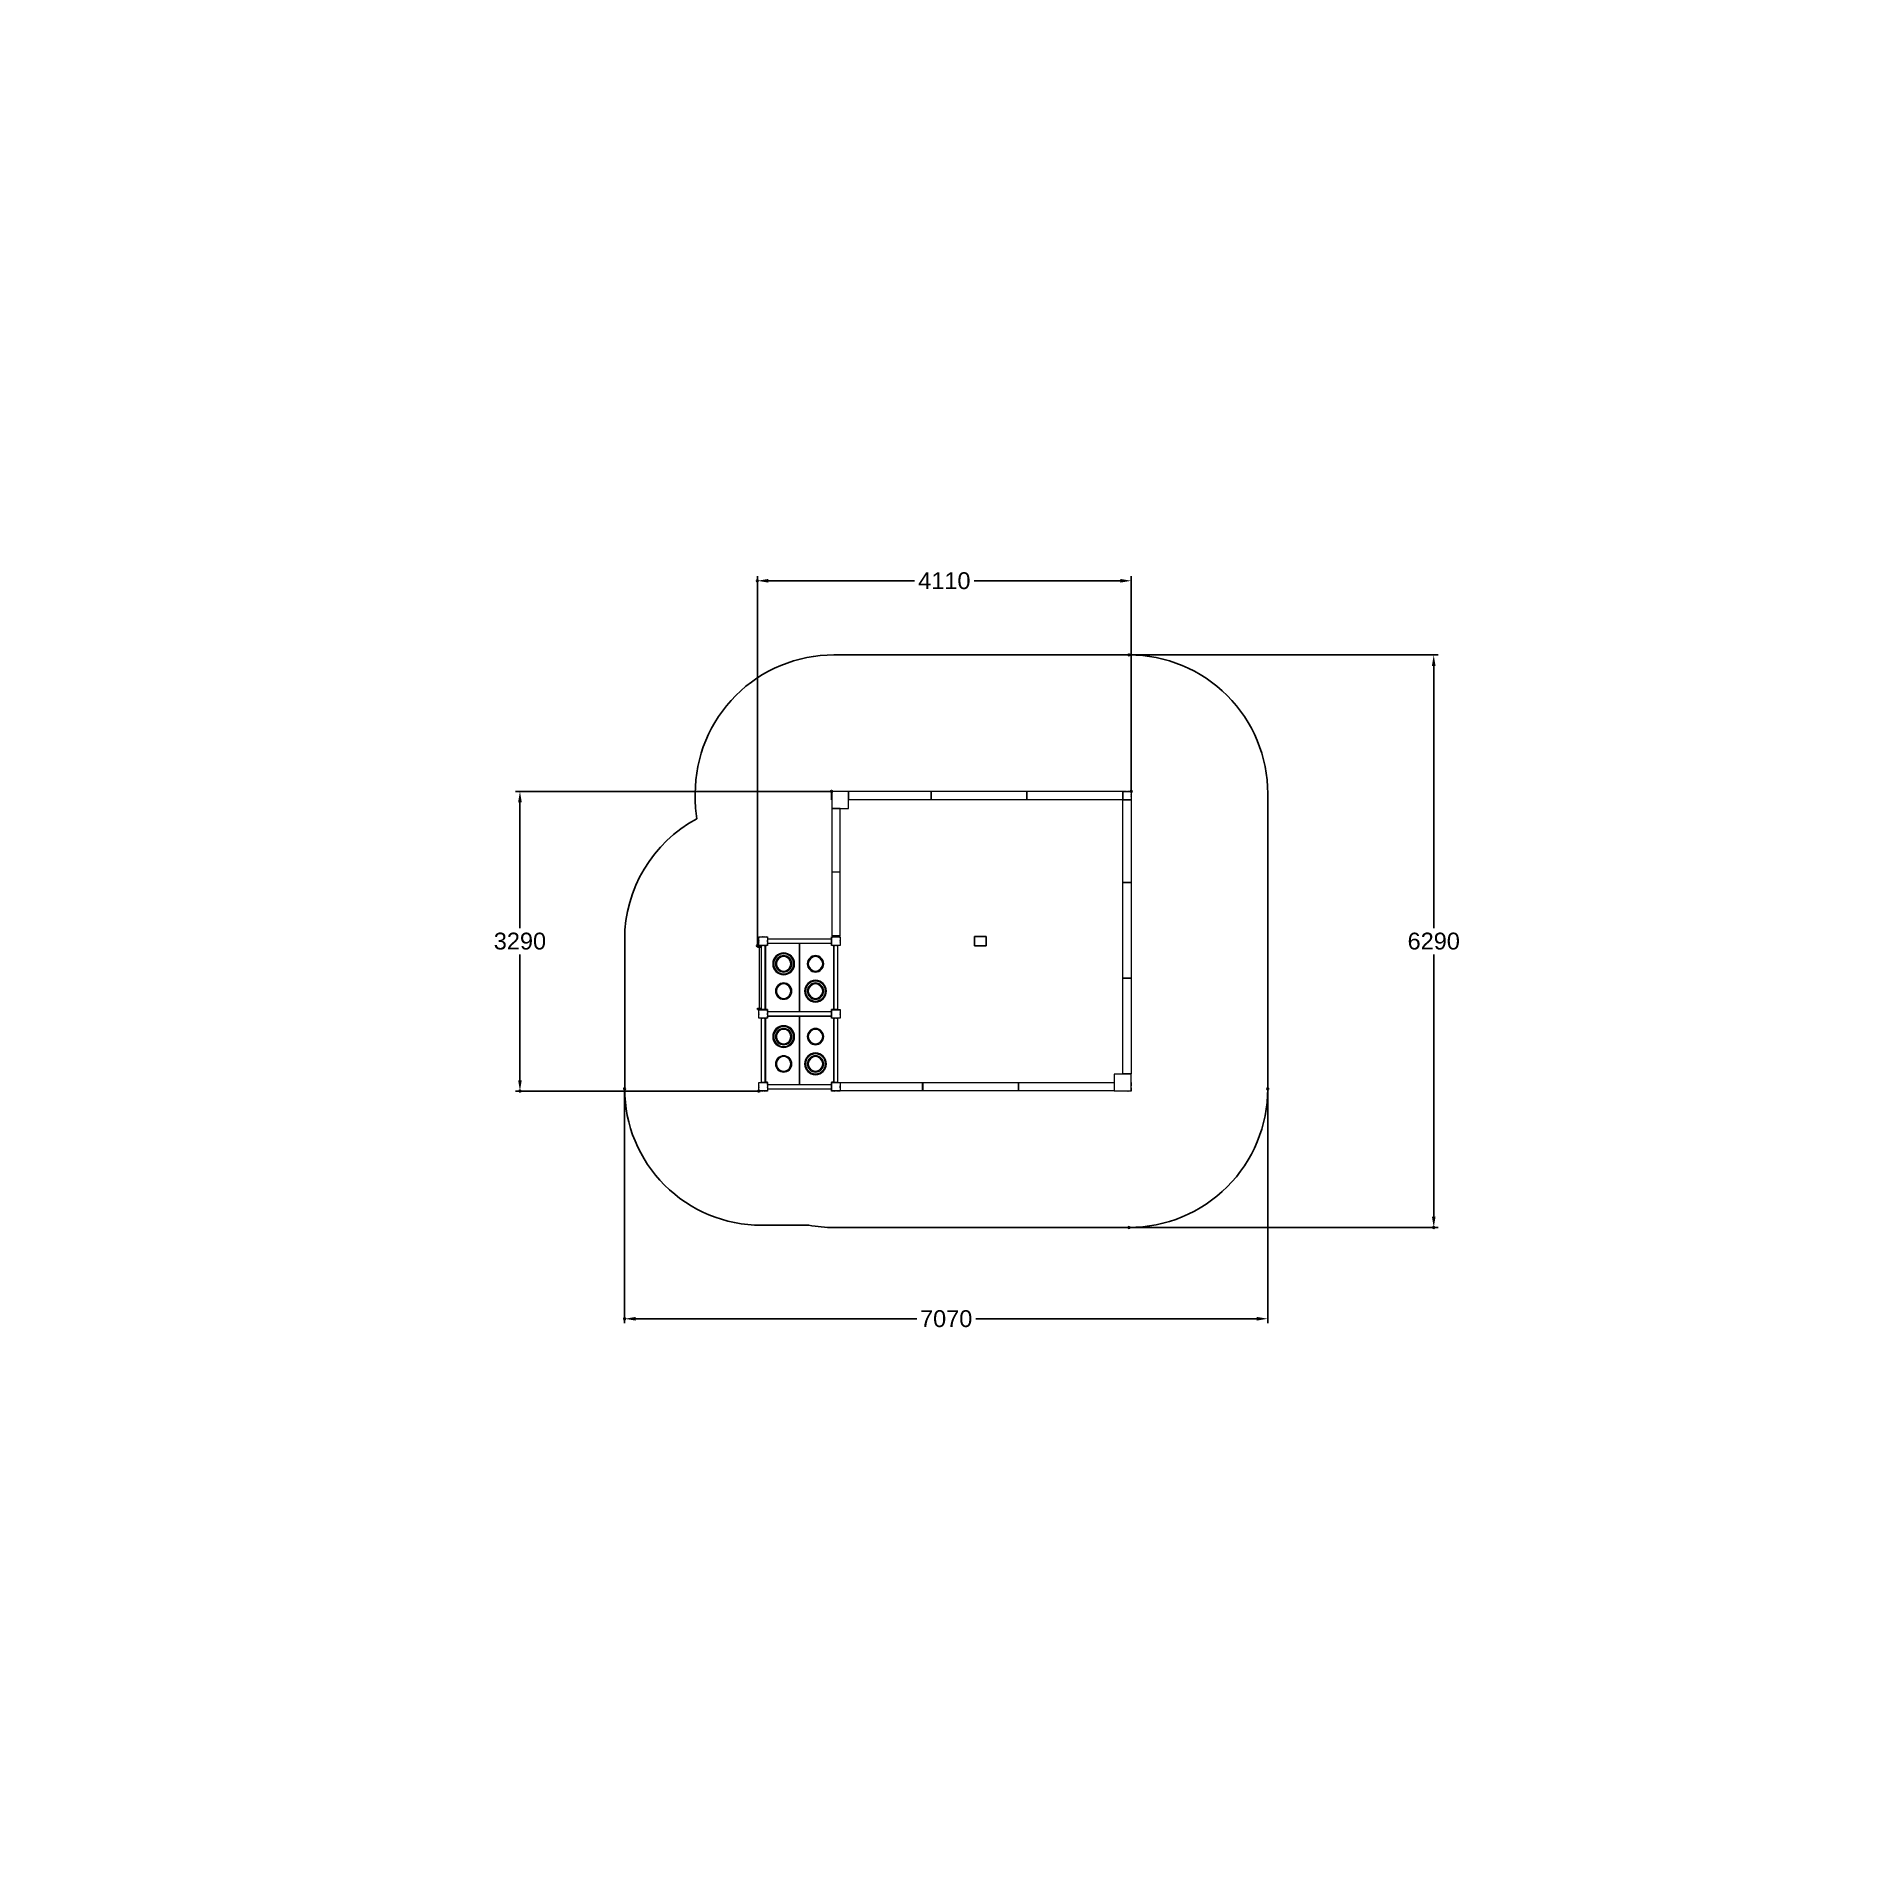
# Model space of a CAD drawing. Extents: x -10000 to 10000, y -10000 to 10000.
import ezdxf

# ---------------------------------------------------------------- set-up
doc = ezdxf.new("R2010")
doc.units = 0
doc.header["$LTSCALE"] = 5
doc.header["$PDMODE"] = 33
doc.header["$PDSIZE"] = 20
for name, color, linetype in [('PRODUCT', 3, 'CONTINUOUS'), ('REFERENCE', 9, 'CONTINUOUS'), ('REVIEW_REQUIRED', 30, 'CONTINUOUS'), ('SAFETY_ZONE', 1, 'CONTINUOUS')]:
    doc.layers.add(name, color=color, linetype=linetype)
doc.styles.add('LG1', font='arial.ttf', dxfattribs={"height": 185})
doc.dimstyles.new('LG_DIM', dxfattribs={"dimtxt": 185, "dimasz": 120, "dimexe": 50, "dimexo": 1, "dimgap": 50, "dimtad": 1, "dimdec": 0, "dimrnd": 10, "dimtxsty": 'LG1', "dimcen": 2.5, "dimclrt": 4, "dimadec": 4, "dimazin": 3, "dimtfac": 1, "dimtdec": 0, "dimtmove": 0, "dimatfit": 3, "dimarcsym": 0})

# ---------------------------------------------------------------- blocks, each defined once
blk = doc.blocks.new('*D4')
at = {"layer": 'REFERENCE', "color": 0}
for p in [(-2074, 4015), (2037, 1700), (-2074, 3)]:
    blk.add_point(p, dxfattribs=at)
at = {"layer": 'REVIEW_REQUIRED', "color": 0, "lineweight": -2, "ltscale": 0.2}
for p, q in [((-2074, 4), (-2074, 4065)), ((-1954, 4015), (-348, 4015)), ((1917, 4015), (311, 4015)), ((2037, 1701), (2037, 4065))]:
    blk.add_line(p, q, dxfattribs=at)
at = {"layer": 'REVIEW_REQUIRED', "color": 0}
for points in [[(-1954, 4035), (-1954, 3995), (-2074, 4015)], [(1917, 3995), (1917, 4035), (2037, 4015)]]:
    blk.add_solid(points, dxfattribs=at)
at = {"layer": 'REVIEW_REQUIRED', "color": 4, "insert": (-18, 4015), "char_height": 185, "attachment_point": 5, "style": 'LG1'}
blk.add_mtext('\\A1;4110', dxfattribs=at)
blk = doc.blocks.new('*D5')
at = {"layer": 'REFERENCE', "color": 0}
for p in [(-1258, 1700), (-4684, -1595), (-2058, -1595)]:
    blk.add_point(p, dxfattribs=at)
at = {"layer": 'REVIEW_REQUIRED', "color": 0, "lineweight": -2}
for p, q in [((-1259, 1700), (-4734, 1700)), ((-4684, 1580), (-4684, 197)), ((-4684, -1475), (-4684, -92)), ((-2059, -1595), (-4734, -1595))]:
    blk.add_line(p, q, dxfattribs=at)
at = {"layer": 'REVIEW_REQUIRED', "color": 0}
for points in [[(-4664, 1580), (-4704, 1580), (-4684, 1700)], [(-4704, -1475), (-4664, -1475), (-4684, -1595)]]:
    blk.add_solid(points, dxfattribs=at)
at = {"layer": 'REVIEW_REQUIRED', "color": 4, "insert": (-4684, 53), "char_height": 185, "attachment_point": 5, "style": 'LG1'}
blk.add_mtext('\\A1;3290', dxfattribs=at)
blk = doc.blocks.new('*D6')
at = {"layer": 'REFERENCE', "color": 0}
for p in [(2012, 3200), (2012, -3095), (5362, -3095)]:
    blk.add_point(p, dxfattribs=at)
at = {"layer": 'REVIEW_REQUIRED', "color": 0, "lineweight": -2}
for p, q in [((2013, 3200), (5412, 3200)), ((5362, 3080), (5362, 197)), ((5362, -2975), (5362, -92)), ((2013, -3095), (5412, -3095))]:
    blk.add_line(p, q, dxfattribs=at)
at = {"layer": 'REVIEW_REQUIRED', "color": 0}
for points in [[(5382, 3080), (5342, 3080), (5362, 3200)], [(5342, -2975), (5382, -2975), (5362, -3095)]]:
    blk.add_solid(points, dxfattribs=at)
at = {"layer": 'REVIEW_REQUIRED', "color": 4, "insert": (5362, 53), "char_height": 185, "attachment_point": 5, "style": 'LG1'}
blk.add_mtext('\\A1;6290', dxfattribs=at)
blk = doc.blocks.new('*D7')
at = {"layer": 'REFERENCE', "color": 0}
for p in [(-3533, -1569), (3537, -1570), (-3533, -4098)]:
    blk.add_point(p, dxfattribs=at)
at = {"layer": 'REVIEW_REQUIRED', "color": 0, "lineweight": -2}
for p, q in [((-3533, -1570), (-3533, -4148)), ((3537, -1571), (3537, -4148)), ((-3413, -4098), (-322, -4098)), ((3417, -4098), (327, -4098))]:
    blk.add_line(p, q, dxfattribs=at)
at = {"layer": 'REVIEW_REQUIRED', "color": 0}
for points in [[(-3413, -4078), (-3413, -4118), (-3533, -4098)], [(3417, -4118), (3417, -4078), (3537, -4098)]]:
    blk.add_solid(points, dxfattribs=at)
at = {"layer": 'REVIEW_REQUIRED', "color": 4, "insert": (2, -4098), "char_height": 185, "attachment_point": 5, "style": 'LG1'}
blk.add_mtext('\\A1;7070', dxfattribs=at)

msp = doc.modelspace()

# ---------------------------------------------------------------- linework, layer by layer
at = {"layer": 'PRODUCT', "color": 40, "linetype": 'Continuous', "lineweight": 0}
for p, q in [((-1259.6, 1685.4, 0), (-1259.6, 1620.4, 0)), ((-1257.6, 1685.4, 0), (-1259.6, 1685.4, 0)), ((-1257.6, 1620.4, 0), (-1259.6, 1620.4, 0)), ((-1257.6, 1663.9, 0), (-1257.6, 1700.4, 0)), ((-1257.6, 1700.4, 0), (-1221.1, 1700.4, 0)), ((-1257.6, 1641.9, 0), (-1257.6, 1663.9, 0)), ((-1257.6, 1605.4, 0), (-1257.6, 1641.9, 0)), ((-1256.6, 1605.4, 0), (-1257.6, 1605.4, 0)), ((-1256.6, 1691.4, 0), (-1256.6, 1516.4, 0)), ((-1073.6, 1699.4, 0), (-1248.6, 1699.4, 0)), ((-1199.1, 1700.4, 0), (-1162.6, 1700.4, 0)), ((-1162.6, 1700.4, 0), (-1162.6, 1699.4, 0)), ((-1070.6, 1516.4, 0), (-1070.6, 1696.4, 0)), ((-1069.6, 1675.4, 0), (-1070.6, 1675.4, 0)), ((-1070.6, 1630.4, 0), (-1069.6, 1630.4, 0)), ((-1069.6, 1607.4, 0), (-1069.6, 1700.4, 0)), ((-1069.6, 1700.4, 0), (-163.1, 1700.4, 0)), ((-163.1, 1607.4, 0), (-1069.6, 1607.4, 0)), ((-163.6, 1700.4, 0), (889.4, 1700.4, 0)), ((-163.6, 1607.4, 0), (-163.6, 1700.4, 0)), ((889.4, 1607.4, 0), (-163.6, 1607.4, 0)), ((-163.1, 1700.4, 0), (-163.1, 1607.4, 0)), ((889.4, 1700.4, 0), (889.4, 1607.4, 0)), ((889.4, 1700.4, 0), (1942.4, 1700.4, 0)), ((889.4, 1607.4, 0), (889.4, 1700.4, 0)), ((1942.4, 1607.4, 0), (889.4, 1607.4, 0)), ((1942.4, 1700.4, 0), (1978.9, 1700.4, 0)), ((1942.4, 1700.4, 0), (1942.4, 1607.4, 0)), ((1942.4, 1605.4, 0), (1942.4, 1607.4, 0)), ((1943.4, 1605.4, 0), (1942.4, 1605.4, 0)), ((1943.4, 1614.4, 0), (1943.4, 1691.4, 0)), ((1943.4, 1605.4, 0), (2036.4, 1605.4, 0)), ((1943.4, 698.9, 0), (1943.4, 1605.4, 0)), ((1951.4, 1699.4, 0), (2028.4, 1699.4, 0)), ((2028.4, 1606.4, 0), (1951.4, 1606.4, 0)), ((2000.9, 1700.4, 0), (2037.4, 1700.4, 0)), ((2036.4, 1691.4, 0), (2036.4, 1614.4, 0)), ((2037.4, 1605.4, 0), (2036.4, 1605.4, 0)), ((2036.4, 1605.4, 0), (2036.4, 698.9, 0)), ((2037.4, 1700.4, 0), (2037.4, 1663.9, 0)), ((2037.4, 1641.9, 0), (2037.4, 1605.4, 0)), ((-1163.6, 1512.9, 0), (-1256.6, 1512.9, 0)), ((-1256.6, 1512.9, 0), (-1256.6, 812.9, 0)), ((-1253.6, 1513.4, 0), (-1073.6, 1513.4, 0)), ((-1232.6, 1513.4, 0), (-1232.6, 1512.9, 0)), ((-1187.6, 1512.9, 0), (-1187.6, 1513.4, 0)), ((-1163.6, 812.9, 0), (-1163.6, 1512.9, 0)), ((-1163.6, 812.9, 0), (-1256.6, 812.9, 0)), ((-1256.6, 812.9, 0), (-1256.6, 112.9, 0)), ((-1163.6, 812.9, 0), (-1256.6, 812.9, 0)), ((-1163.6, 112.9, 0), (-1163.6, 812.9, 0)), ((1943.4, -353.6, 0), (1943.4, 699.4, 0)), ((1943.4, 699.4, 0), (2036.4, 699.4, 0)), ((2036.4, 698.9, 0), (1943.4, 698.9, 0)), ((2036.4, 699.4, 0), (2036.4, -353.6, 0)), ((-2074.1, -12.1, 0), (-2074.1, 2.9, 0)), ((-2074.1, 2.9, 0), (-2032.6, 2.9, 0)), ((-2057.6, 63.9, 0), (-2057.6, 100.4, 0)), ((-2057.6, 100.4, 0), (-2021.1, 100.4, 0)), ((-2057.6, 5.4, 0), (-2057.6, 41.9, 0)), ((-2021.1, 5.4, 0), (-2057.6, 5.4, 0)), ((-2056.6, 14.4, 0), (-2056.6, 91.4, 0)), ((-2048.6, 99.4, 0), (-1971.6, 99.4, 0)), ((-1971.6, 6.4, 0), (-2048.6, 6.4, 0)), ((-2032.6, 4.9, 0), (-2032.6, -699.1, 0)), ((-1987.6, 4.9, 0), (-2032.6, 4.9, 0)), ((-1999.1, 100.4, 0), (-1962.6, 100.4, 0)), ((-1962.6, 5.4, 0), (-1999.1, 5.4, 0)), ((-1987.6, -699.1, 0), (-1987.6, 4.9, 0)), ((-1987.6, 2.9, 0), (-1984.7, 2.9, 0)), ((-1984.7, 5.4, 0), (-1984.7, -698.1, 0)), ((-1963.6, 91.4, 0), (-1963.6, 14.4, 0)), ((-1962.6, 100.4, 0), (-1962.6, 63.9, 0)), ((-1962.1, 75.4, 0), (-1962.6, 75.4, 0)), ((-1962.6, 41.9, 0), (-1962.6, 63.9, 0)), ((-1962.6, 41.9, 0), (-1962.6, 5.4, 0)), ((-1962.6, 30.4, 0), (-1962.1, 30.4, 0)), ((-1962.6, 5.9, 0), (-1961.7, 5.9, 0)), ((-1258.1, 75.4, 0), (-1962.1, 75.4, 0)), ((-1962.1, 75.4, 0), (-1962.1, 30.4, 0)), ((-1962.1, 30.4, 0), (-1258.1, 30.4, 0)), ((-1961.7, 5.9, 0), (-1961.7, 28.9, 0)), ((-1609.7, 28.9, 0), (-1961.7, 28.9, 0)), ((-1935.1, 28.9, 0), (-1935.1, 30.4, 0)), ((-1609.7, 28.9, 0), (-1609.7, -721.1, 0)), ((-1257.7, 28.9, 0), (-1609.7, 28.9, 0)), ((-1609.7, -721.1, 0), (-1609.7, 28.9, 0)), ((-1285.1, 30.4, 0), (-1285.1, 28.9, 0)), ((-1258.1, 30.4, 0), (-1258.1, 75.4, 0)), ((-1257.7, 28.9, 0), (-1257.7, 5.9, 0)), ((-1257.7, 5.9, 0), (-1257.6, 5.9, 0)), ((-1257.6, 63.9, 0), (-1257.6, 100.4, 0)), ((-1257.6, 100.4, 0), (-1221.1, 100.4, 0)), ((-1257.6, 5.4, 0), (-1257.6, 41.9, 0)), ((-1221.1, 5.4, 0), (-1257.6, 5.4, 0)), ((-1163.6, 112.9, 0), (-1256.6, 112.9, 0)), ((-1256.6, 14.4, 0), (-1256.6, 91.4, 0)), ((-1248.6, 99.4, 0), (-1171.6, 99.4, 0)), ((-1171.6, 6.4, 0), (-1248.6, 6.4, 0)), ((-1234.7, -698.1, 0), (-1234.7, 5.4, 0)), ((-1232.6, 112.9, 0), (-1232.6, 100.4, 0)), ((-1232.6, 4.9, 0), (-1232.6, -699.1, 0)), ((-1187.6, 4.9, 0), (-1232.6, 4.9, 0)), ((-1199.1, 100.4, 0), (-1221.1, 100.4, 0)), ((-1199.1, 100.4, 0), (-1162.6, 100.4, 0)), ((-1162.6, 5.4, 0), (-1199.1, 5.4, 0)), ((-1187.6, 100.4, 0), (-1187.6, 112.9, 0)), ((-1187.6, -699.1, 0), (-1187.6, 4.9, 0)), ((-1163.6, 91.4, 0), (-1163.6, 14.4, 0)), ((-1162.6, 100.4, 0), (-1162.6, 63.9, 0)), ((-1162.6, 41.9, 0), (-1162.6, 5.4, 0)), ((-2074.1, -12.1, 0), (-2032.6, -12.1, 0)), ((-2053.6, -12.1, 0), (-2053.6, -682.1, 0)), ((-2033.6, -12.1, 0), (-2033.6, -682.1, 0)), ((-1987.6, -12.1, 0), (-1984.7, -12.1, 0)), ((-1987.6, -22.1, 0), (-1984.7, -22.1, 0)), ((-1234.7, -22.1, 0), (-1232.6, -22.1, 0)), ((2036.4, -353.6, 0), (1943.4, -353.6, 0)), ((1943.4, -1406.6, 0), (1943.4, -353.6, 0)), ((1943.4, -353.6, 0), (2036.4, -353.6, 0)), ((2036.4, -353.6, 0), (2036.4, -1406.6, 0)), ((-2074.1, -697.1, 0), (-2074.1, -682.1, 0)), ((-2074.1, -682.1, 0), (-2032.6, -682.1, 0)), ((-2074.1, -697.1, 0), (-2032.6, -697.1, 0)), ((-2057.6, -736.1, 0), (-2057.6, -699.6, 0)), ((-2057.6, -699.6, 0), (-2021.1, -699.6, 0)), ((-2057.6, -794.6, 0), (-2057.6, -758.1, 0)), ((-2021.1, -794.6, 0), (-2057.6, -794.6, 0)), ((-2056.6, -785.6, 0), (-2056.6, -708.6, 0)), ((-2048.6, -700.6, 0), (-1971.6, -700.6, 0)), ((-1971.6, -793.6, 0), (-2048.6, -793.6, 0)), ((-2032.6, -699.1, 0), (-2032.6, -699.6, 0)), ((-2032.6, -699.1, 0), (-1987.6, -699.1, 0)), ((-2032.6, -795.1, 0), (-2032.6, -1499.1, 0)), ((-1987.6, -795.1, 0), (-2032.6, -795.1, 0)), ((-1999.1, -699.6, 0), (-2021.1, -699.6, 0)), ((-1999.1, -699.6, 0), (-1962.6, -699.6, 0)), ((-1962.6, -794.6, 0), (-1999.1, -794.6, 0)), ((-1984.7, -672.1, 0), (-1987.6, -672.1, 0)), ((-1987.6, -682.1, 0), (-1984.7, -682.1, 0)), ((-1987.6, -697.1, 0), (-1984.7, -697.1, 0)), ((-1987.6, -699.6, 0), (-1987.6, -699.1, 0)), ((-1987.6, -1499.1, 0), (-1987.6, -795.1, 0)), ((-1961.7, -698.1, 0), (-1984.7, -698.1, 0)), ((-1984.7, -794.6, 0), (-1984.7, -1498.1, 0)), ((-1963.6, -708.6, 0), (-1963.6, -785.6, 0)), ((-1962.6, -699.6, 0), (-1962.6, -736.1, 0)), ((-1962.1, -724.6, 0), (-1962.6, -724.6, 0)), ((-1962.6, -758.1, 0), (-1962.6, -736.1, 0)), ((-1962.6, -758.1, 0), (-1962.6, -794.6, 0)), ((-1962.6, -769.6, 0), (-1962.1, -769.6, 0)), ((-1962.6, -794.1, 0), (-1961.7, -794.1, 0)), ((-1258.1, -724.6, 0), (-1962.1, -724.6, 0)), ((-1962.1, -724.6, 0), (-1962.1, -769.6, 0)), ((-1962.1, -769.6, 0), (-1258.1, -769.6, 0)), ((-1961.7, -721.1, 0), (-1961.7, -698.1, 0)), ((-1961.7, -721.1, 0), (-1609.7, -721.1, 0)), ((-1961.7, -794.1, 0), (-1961.7, -771.1, 0)), ((-1609.7, -771.1, 0), (-1961.7, -771.1, 0)), ((-1935.1, -721.1, 0), (-1935.1, -724.6, 0)), ((-1935.1, -771.1, 0), (-1935.1, -769.6, 0)), ((-1609.7, -721.1, 0), (-1257.7, -721.1, 0)), ((-1609.7, -771.1, 0), (-1609.7, -1521.1, 0)), ((-1257.7, -771.1, 0), (-1609.7, -771.1, 0)), ((-1609.7, -1521.1, 0), (-1609.7, -771.1, 0)), ((-1285.1, -721.1, 0), (-1285.1, -724.6, 0)), ((-1285.1, -769.6, 0), (-1285.1, -771.1, 0)), ((-1258.1, -769.6, 0), (-1258.1, -724.6, 0)), ((-1234.7, -698.1, 0), (-1257.7, -698.1, 0)), ((-1257.7, -698.1, 0), (-1257.7, -721.1, 0)), ((-1257.7, -771.1, 0), (-1257.7, -794.1, 0)), ((-1257.7, -794.1, 0), (-1257.6, -794.1, 0)), ((-1257.6, -736.1, 0), (-1257.6, -699.6, 0)), ((-1257.6, -699.6, 0), (-1221.1, -699.6, 0)), ((-1257.6, -794.6, 0), (-1257.6, -758.1, 0)), ((-1221.1, -794.6, 0), (-1257.6, -794.6, 0)), ((-1256.6, -785.6, 0), (-1256.6, -708.6, 0)), ((-1248.6, -700.6, 0), (-1171.6, -700.6, 0)), ((-1171.6, -793.6, 0), (-1248.6, -793.6, 0)), ((-1234.7, -672.1, 0), (-1232.6, -672.1, 0)), ((-1234.7, -1498.1, 0), (-1234.7, -794.6, 0)), ((-1232.6, -699.1, 0), (-1232.6, -699.6, 0)), ((-1232.6, -699.1, 0), (-1187.6, -699.1, 0)), ((-1232.6, -795.1, 0), (-1232.6, -1499.1, 0)), ((-1187.6, -795.1, 0), (-1232.6, -795.1, 0)), ((-1199.1, -699.6, 0), (-1221.1, -699.6, 0)), ((-1199.1, -699.6, 0), (-1162.6, -699.6, 0)), ((-1162.6, -794.6, 0), (-1199.1, -794.6, 0)), ((-1187.6, -699.6, 0), (-1187.6, -699.1, 0)), ((-1187.6, -1499.1, 0), (-1187.6, -795.1, 0)), ((-1163.6, -708.6, 0), (-1163.6, -785.6, 0)), ((-1162.6, -699.6, 0), (-1162.6, -736.1, 0)), ((-1162.6, -758.1, 0), (-1162.6, -794.6, 0)), ((-1987.6, -822.1, 0), (-1984.7, -822.1, 0)), ((-1234.7, -822.1, 0), (-1232.6, -822.1, 0)), ((-2057.6, -1536.1, 0), (-2057.6, -1499.6, 0)), ((-2057.6, -1499.6, 0), (-2021.1, -1499.6, 0)), ((-2057.6, -1594.6, 0), (-2057.6, -1558.1, 0)), ((-2021.1, -1594.6, 0), (-2057.6, -1594.6, 0)), ((-2056.6, -1585.6, 0), (-2056.6, -1508.6, 0)), ((-2048.6, -1500.6, 0), (-1971.6, -1500.6, 0)), ((-1971.6, -1593.6, 0), (-2048.6, -1593.6, 0)), ((-2032.6, -1499.1, 0), (-2032.6, -1499.6, 0)), ((-2032.6, -1499.1, 0), (-1987.6, -1499.1, 0)), ((-1999.1, -1499.6, 0), (-2021.1, -1499.6, 0)), ((-1999.1, -1499.6, 0), (-1962.6, -1499.6, 0)), ((-1962.6, -1594.6, 0), (-1999.1, -1594.6, 0)), ((-1984.7, -1472.1, 0), (-1987.6, -1472.1, 0)), ((-1987.6, -1499.6, 0), (-1987.6, -1499.1, 0)), ((-1961.7, -1498.1, 0), (-1984.7, -1498.1, 0)), ((-1963.6, -1508.6, 0), (-1963.6, -1585.6, 0)), ((-1962.6, -1499.6, 0), (-1962.6, -1536.1, 0)), ((-1962.6, -1558.1, 0), (-1962.6, -1594.6, 0)), ((-1258.1, -1524.6, 0), (-1962.1, -1524.6, 0)), ((-1962.1, -1524.6, 0), (-1962.1, -1569.6, 0)), ((-1962.1, -1569.6, 0), (-1258.1, -1569.6, 0)), ((-1961.7, -1521.1, 0), (-1961.7, -1498.1, 0)), ((-1961.7, -1521.1, 0), (-1609.7, -1521.1, 0)), ((-1935.1, -1521.1, 0), (-1935.1, -1524.6, 0)), ((-1609.7, -1521.1, 0), (-1257.7, -1521.1, 0)), ((-1285.1, -1521.1, 0), (-1285.1, -1524.6, 0)), ((-1258.1, -1569.6, 0), (-1258.1, -1524.6, 0)), ((-1234.7, -1498.1, 0), (-1257.7, -1498.1, 0)), ((-1257.7, -1498.1, 0), (-1257.7, -1521.1, 0)), ((-1257.6, -1536.1, 0), (-1257.6, -1499.6, 0)), ((-1257.6, -1499.6, 0), (-1221.1, -1499.6, 0)), ((-1257.6, -1594.6, 0), (-1257.6, -1558.1, 0)), ((-1221.1, -1594.6, 0), (-1257.6, -1594.6, 0)), ((-1256.6, -1585.6, 0), (-1256.6, -1508.6, 0)), ((-1248.6, -1500.6, 0), (-1171.6, -1500.6, 0)), ((-1171.6, -1593.6, 0), (-1248.6, -1593.6, 0)), ((-1234.7, -1472.1, 0), (-1232.6, -1472.1, 0)), ((-1232.6, -1499.1, 0), (-1232.6, -1499.6, 0)), ((-1232.6, -1499.1, 0), (-1187.6, -1499.1, 0)), ((-1199.1, -1499.6, 0), (-1221.1, -1499.6, 0)), ((-1199.1, -1499.6, 0), (-1162.6, -1499.6, 0)), ((-1162.6, -1594.6, 0), (-1199.1, -1594.6, 0)), ((-1187.6, -1499.6, 0), (-1187.6, -1499.1, 0)), ((-1163.6, -1508.6, 0), (-1163.6, -1585.6, 0)), ((-1162.6, -1499.6, 0), (-1162.6, -1536.1, 0)), ((-1162.6, -1500.6, 0), (-256.1, -1500.6, 0)), ((-1162.6, -1558.1, 0), (-1162.6, -1536.1, 0)), ((-1162.6, -1558.1, 0), (-1162.6, -1594.6, 0)), ((-256.1, -1593.6, 0), (-1162.6, -1593.6, 0)), ((-256.6, -1500.6, 0), (796.4, -1500.6, 0)), ((-256.6, -1593.6, 0), (-256.6, -1500.6, 0)), ((796.4, -1593.6, 0), (-256.6, -1593.6, 0)), ((-256.1, -1500.6, 0), (-256.1, -1593.6, 0)), ((796.4, -1500.6, 0), (796.4, -1593.6, 0)), ((796.4, -1500.6, 0), (1849.4, -1500.6, 0)), ((796.4, -1593.6, 0), (796.4, -1500.6, 0)), ((1849.4, -1593.6, 0), (796.4, -1593.6, 0)), ((1849.4, -1500.6, 0), (1849.4, -1593.6, 0)), ((1850.4, -1524.6, 0), (1849.4, -1524.6, 0)), ((1849.4, -1569.6, 0), (1850.4, -1569.6, 0)), ((1850.4, -1410.6, 0), (1850.4, -1590.6, 0)), ((2033.4, -1407.6, 0), (1853.4, -1407.6, 0)), ((1853.4, -1593.6, 0), (2028.4, -1593.6, 0)), ((1942.4, -1594.6, 0), (1942.4, -1593.6, 0)), ((1978.9, -1594.6, 0), (1942.4, -1594.6, 0)), ((2036.4, -1406.6, 0), (1943.4, -1406.6, 0)), ((1967.4, -1406.6, 0), (1967.4, -1407.6, 0)), ((2037.4, -1594.6, 0), (2000.9, -1594.6, 0)), ((2012.4, -1407.6, 0), (2012.4, -1406.6, 0)), ((2036.4, -1585.6, 0), (2036.4, -1410.6, 0)), ((2036.4, -1499.6, 0), (2037.4, -1499.6, 0)), ((2037.4, -1499.6, 0), (2037.4, -1536.1, 0)), ((2037.4, -1558.1, 0), (2037.4, -1594.6, 0))]:
    msp.add_line(p, q, dxfattribs=at)
for centre, radius, start, end in [((-1249.6, 1663.9, 0), 8, 180, 208.95502), ((-1249.6, 1641.9, 0), 8, 151.04498, 180), ((-1248.6, 1691.4, 0), 8, 90, 180), ((-1221.1, 1692.4, 0), 8, 61.04498, 90), ((-1199.1, 1692.4, 0), 8, 90, 118.95502), ((-1073.6, 1696.4, 0), 3, 0, 90), ((1950.4, 1663.9, 0), 8, 180, 208.95502), ((1950.4, 1641.9, 0), 8, 151.04498, 180), ((1951.4, 1691.4, 0), 8, 90, 180), ((1951.4, 1614.4, 0), 8, 180, 270), ((1978.9, 1692.4, 0), 8, 61.04498, 90), ((1978.9, 1613.4, 0), 8, 270, 298.95502), ((2000.9, 1692.4, 0), 8, 90, 118.95502), ((2000.9, 1613.4, 0), 8, 241.04498, 270), ((2028.4, 1691.4, 0), 8, 0, 90), ((2028.4, 1614.4, 0), 8, 270, 0), ((2029.4, 1663.9, 0), 8, 331.04498, 0), ((2029.4, 1641.9, 0), 8, 0, 28.95502), ((-1253.6, 1516.4, 0), 3, 180, 270), ((-1073.6, 1516.4, 0), 3, 270, 0), ((-2049.6, 63.9, 0), 8, 180, 208.95502), ((-2049.6, 41.9, 0), 8, 151.04498, 180), ((-2048.6, 91.4, 0), 8, 90, 180), ((-2048.6, 14.4, 0), 8, 180, 270), ((-2021.1, 92.4, 0), 8, 61.04498, 90), ((-2021.1, 13.4, 0), 8, 270, 298.95502), ((-1999.1, 92.4, 0), 8, 90, 118.95502), ((-1999.1, 13.4, 0), 8, 241.04498, 270), ((-1971.6, 91.4, 0), 8, 0, 90), ((-1971.6, 14.4, 0), 8, 270, 0), ((-1970.6, 63.9, 0), 8, 331.04498, 0), ((-1970.6, 41.9, 0), 8, 0, 28.95502), ((-1249.6, 63.9, 0), 8, 180, 208.95502), ((-1249.6, 41.9, 0), 8, 151.04498, 180), ((-1248.6, 91.4, 0), 8, 90, 180), ((-1248.6, 14.4, 0), 8, 180, 270), ((-1221.1, 92.4, 0), 8, 61.04498, 90), ((-1221.1, 13.4, 0), 8, 270, 298.95502), ((-1199.1, 92.4, 0), 8, 90, 118.95502), ((-1199.1, 13.4, 0), 8, 241.04498, 270), ((-1171.6, 91.4, 0), 8, 0, 90), ((-1171.6, 14.4, 0), 8, 270, 0), ((-1170.6, 63.9, 0), 8, 331.04498, 0), ((-1170.6, 41.9, 0), 8, 0, 28.95502), ((-1784.7, -196.1, 0), 120, 0, 180), ((-1784.7, -196.1, 0), 120, 180, 0), ((-1784.7, -196.1, 0), 109.5, 0, 180), ((-1784.7, -196.1, 0), 109.5, 180, 0), ((-1784.7, -196.1, 0), 90, 0, 180), ((-1784.7, -196.1, 0), 90, 180, 0), ((-1784.7, -196.1, 0), 79.5, 0, 180), ((-1784.7, -196.1, 0), 79.5, 180, 0), ((-1434.7, -196.1, 0), 90, 0, 180), ((-1434.7, -196.1, 0), 90, 180, 0), ((-1434.7, -196.1, 0), 79.5, 0, 180), ((-1434.7, -196.1, 0), 79.5, 180, 0), ((-1434.7, -496.1, 0), 120, 0, 180), ((-1434.7, -496.1, 0), 109.5, 0, 180), ((-1784.7, -496.1, 0), 90, 0, 180), ((-1784.7, -496.1, 0), 90, 180, 0), ((-1784.7, -496.1, 0), 79.5, 0, 180), ((-1784.7, -496.1, 0), 79.5, 180, 0), ((-1434.7, -496.1, 0), 120, 180, 0), ((-1434.7, -496.1, 0), 109.5, 180, 0), ((-1434.7, -496.1, 0), 90, 0, 180), ((-1434.7, -496.1, 0), 90, 180, 0), ((-1434.7, -496.1, 0), 79.5, 0, 180), ((-1434.7, -496.1, 0), 79.5, 180, 0), ((-2049.6, -736.1, 0), 8, 180, 208.95502), ((-2049.6, -758.1, 0), 8, 151.04498, 180), ((-2048.6, -708.6, 0), 8, 90, 180), ((-2048.6, -785.6, 0), 8, 180, 270), ((-2021.1, -707.6, 0), 8, 61.04498, 90), ((-2021.1, -786.6, 0), 8, 270, 298.95502), ((-1999.1, -707.6, 0), 8, 90, 118.95502), ((-1999.1, -786.6, 0), 8, 241.04498, 270), ((-1971.6, -708.6, 0), 8, 0, 90), ((-1971.6, -785.6, 0), 8, 270, 0), ((-1970.6, -736.1, 0), 8, 331.04498, 0), ((-1970.6, -758.1, 0), 8, 0, 28.95502), ((-1249.6, -736.1, 0), 8, 180, 208.95502), ((-1249.6, -758.1, 0), 8, 151.04498, 180), ((-1248.6, -708.6, 0), 8, 90, 180), ((-1248.6, -785.6, 0), 8, 180, 270), ((-1221.1, -707.6, 0), 8, 61.04498, 90), ((-1221.1, -786.6, 0), 8, 270, 298.95502), ((-1199.1, -707.6, 0), 8, 90, 118.95502), ((-1199.1, -786.6, 0), 8, 241.04498, 270), ((-1171.6, -708.6, 0), 8, 0, 90), ((-1171.6, -785.6, 0), 8, 270, 0), ((-1170.6, -736.1, 0), 8, 331.04498, 0), ((-1170.6, -758.1, 0), 8, 0, 28.95502), ((-1784.7, -996.1, 0), 120, 0, 180), ((-1784.7, -996.1, 0), 120, 180, 0), ((-1784.7, -996.1, 0), 109.5, 0, 180), ((-1784.7, -996.1, 0), 109.5, 180, 0), ((-1784.7, -996.1, 0), 90, 0, 180), ((-1784.7, -996.1, 0), 90, 180, 0), ((-1784.7, -996.1, 0), 79.5, 0, 180), ((-1784.7, -996.1, 0), 79.5, 180, 0), ((-1434.7, -996.1, 0), 90, 0, 180), ((-1434.7, -996.1, 0), 90, 180, 0), ((-1434.7, -996.1, 0), 79.5, 0, 180), ((-1434.7, -996.1, 0), 79.5, 180, 0), ((-1434.7, -1296.1, 0), 120, 0, 180), ((-1434.7, -1296.1, 0), 109.5, 0, 180), ((-1784.7, -1296.1, 0), 90, 0, 180), ((-1784.7, -1296.1, 0), 90, 180, 0), ((-1784.7, -1296.1, 0), 79.5, 0, 180), ((-1784.7, -1296.1, 0), 79.5, 180, 0), ((-1434.7, -1296.1, 0), 120, 180, 0), ((-1434.7, -1296.1, 0), 109.5, 180, 0), ((-1434.7, -1296.1, 0), 90, 0, 180), ((-1434.7, -1296.1, 0), 90, 180, 0), ((-1434.7, -1296.1, 0), 79.5, 0, 180), ((-1434.7, -1296.1, 0), 79.5, 180, 0), ((-2049.6, -1536.1, 0), 8, 180, 208.95502), ((-2049.6, -1558.1, 0), 8, 151.04498, 180), ((-2048.6, -1508.6, 0), 8, 90, 180), ((-2048.6, -1585.6, 0), 8, 180, 270), ((-2021.1, -1507.6, 0), 8, 61.04498, 90), ((-2021.1, -1586.6, 0), 8, 270, 298.95502), ((-1999.1, -1507.6, 0), 8, 90, 118.95502), ((-1999.1, -1586.6, 0), 8, 241.04498, 270), ((-1971.6, -1508.6, 0), 8, 0, 90), ((-1971.6, -1585.6, 0), 8, 270, 0), ((-1970.6, -1536.1, 0), 8, 331.04498, 0), ((-1970.6, -1558.1, 0), 8, 0, 28.95502), ((-1249.6, -1536.1, 0), 8, 180, 208.95502), ((-1249.6, -1558.1, 0), 8, 151.04498, 180), ((-1248.6, -1508.6, 0), 8, 90, 180), ((-1248.6, -1585.6, 0), 8, 180, 270), ((-1221.1, -1507.6, 0), 8, 61.04498, 90), ((-1221.1, -1586.6, 0), 8, 270, 298.95502), ((-1199.1, -1507.6, 0), 8, 90, 118.95502), ((-1199.1, -1586.6, 0), 8, 241.04498, 270), ((-1171.6, -1508.6, 0), 8, 0, 90), ((-1171.6, -1585.6, 0), 8, 270, 0), ((-1170.6, -1536.1, 0), 8, 331.04498, 0), ((-1170.6, -1558.1, 0), 8, 0, 28.95502), ((1853.4, -1410.6, 0), 3, 90, 180), ((1853.4, -1590.6, 0), 3, 180, 270), ((1978.9, -1586.6, 0), 8, 270, 298.95502), ((2000.9, -1586.6, 0), 8, 241.04498, 270), ((2028.4, -1585.6, 0), 8, 270, 0), ((2033.4, -1410.6, 0), 3, 0, 90), ((2029.4, -1536.1, 0), 8, 331.04498, 0), ((2029.4, -1558.1, 0), 8, 0, 28.95502)]:
    msp.add_arc(centre, radius, start, end, dxfattribs=at)
at = {"layer": 'REVIEW_REQUIRED', "invisible_edges": 15}
for points in [[(-10000, -10000, -5), (10000, -10000, -5), (10000, 10000, -5), (-10000, 10000, -5)], [(10000, 10000, -5), (10000, 10000, -2000), (-10000, 10000, -2000), (-10000, 10000, -5)], [(-10000, 10000, -2000), (-10000, 10000, -5), (-10000, -10000, -5), (-10000, -10000, -2000)], [(10000, -10000, -2000), (10000, -10000, -5), (10000, 10000, -5), (10000, 10000, -2000)], [(-10000, -10000, -5), (-10000, -10000, -2000), (10000, -10000, -2000), (10000, -10000, -5)]]:
    msp.add_3dface(points, dxfattribs=at)
at = {"layer": 'SAFETY_ZONE', "color": 54, "elevation": 0}
for points in [[(-1232.6, 3200.4, 0.4142136), (-2757.6, 1675.4)], [(3537.4, 1675.4, 0.4142136), (2012.4, 3200.4)], [(-2757.6, 1630.4, 0.0382919), (-2739.8, 1397.9)], [(-2739.8, 1397.9, 0.2766158), (-3532.6, 74.4)], [(312.4, 74.4, 0.0051636), (312, 105.4)], [(-3532.6, -1568.6, 0.4142136), (-2031.6, -3069.6)], [(2012.4, -3094.6, 0.4142136), (3537.4, -1569.6)], [(-1507.6, -3069.6, 0.045361), (-1232.6, -3094.6)]]:
    msp.add_lwpolyline(points, format="xyb", dxfattribs=at)
for points in [[(2012.4, 3200.4), (-1232.6, 3200.4)], [(-2757.6, 1675.4), (-2757.6, 1630.4)], [(3537.4, -1569.6), (3537.4, 1675.4)], [(-3532.6, 74.4), (-3532.6, -1568.6)], [(312, 105.4), (442.4, 105.4)], [(312.4, 0.4), (312.4, 74.4)], [(442.4, 0.4), (312.4, 0.4)], [(442.4, 105.4), (442.4, 0.4)], [(-2031.6, -3069.6), (-1507.6, -3069.6)], [(-1232.6, -3094.6), (2012.4, -3094.6)]]:
    msp.add_lwpolyline(points, dxfattribs=at)

# ---------------------------------------------------------------- dimensions: what is measured, and where the dimension line sits
at = {"layer": 'REVIEW_REQUIRED', "ltscale": 0.2}
dim = msp.add_linear_dim(base=(-2074.1482072, 4015.2293928, 0), p1=(2037.3517928, 1700.4145094, 0), p2=(-2074.1482072, 2.9145094, 0), dimstyle='LG_DIM', override={"dimlfac": 1, "dimtxsty": 'LG1', "dimsah": 1, "dimtolj": 1}, dxfattribs=at)
dim.commit()
dim.dimension.update_dxf_attribs({"geometry": '*D4', "text_midpoint": (-18.3982072, 4015.2293928, 0)})
at = {"layer": 'REVIEW_REQUIRED'}
for base, p1, p2, picture, middle in [((5361.8, -3094.6, 0), (2012.4, 3200.4), (2012.4, -3094.6), '*D6', (5361.8, 52.9, 0)), ((-4683.5, -1594.6, 0), (-1257.6, 1700.4, 0), (-2057.6, -1594.6, 0), '*D5', (-4683.5, 52.9, 0))]:
    dim = msp.add_linear_dim(base=base, p1=p1, p2=p2, angle=90, dimstyle='LG_DIM', dxfattribs=at)
    dim.commit()
    dim.dimension.update_dxf_attribs({"geometry": picture, "text_midpoint": middle})
dim = msp.add_linear_dim(base=(-3532.6, -4098.3, 0), p1=(3537.4, -1569.6), p2=(-3532.6, -1568.6), dimstyle='LG_DIM', dxfattribs=at)
dim.commit()
dim.dimension.update_dxf_attribs({"geometry": '*D7', "text_midpoint": (2.4, -4098.3, 0)})

doc.saveas('drawing.dxf')
